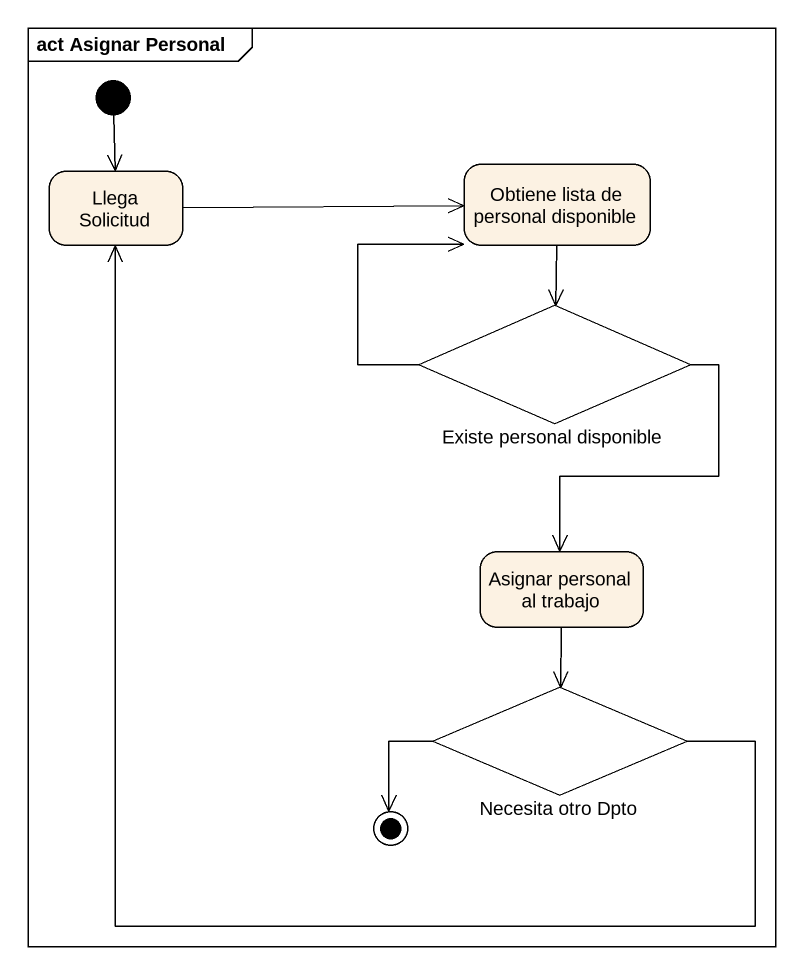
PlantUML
@startuml
mainframe act Asignar Personal
hide empty description
state "Llega Solicitud" as Llega_Solicitud
state "Obtiene lista de personal disponible" as Obtiene_lista_de_personal
state "Existe personal disponible" as Existe_personal_disponible <<choice>>
state "Asignar personal al trabajo" as Asignar_personal_al_trabajo
state "Necesita otro Dpto" as Necesita_otro_Dpto <<choice>>
[*] --> Llega_Solicitud
Llega_Solicitud -right-> Obtiene_lista_de_personal
Obtiene_lista_de_personal --> Existe_personal_disponible
Existe_personal_disponible -up-> Obtiene_lista_de_personal
Existe_personal_disponible --> Asignar_personal_al_trabajo
Asignar_personal_al_trabajo --> Necesita_otro_Dpto
Necesita_otro_Dpto -up-> Llega_Solicitud
Necesita_otro_Dpto -left-> [*]
@enduml
